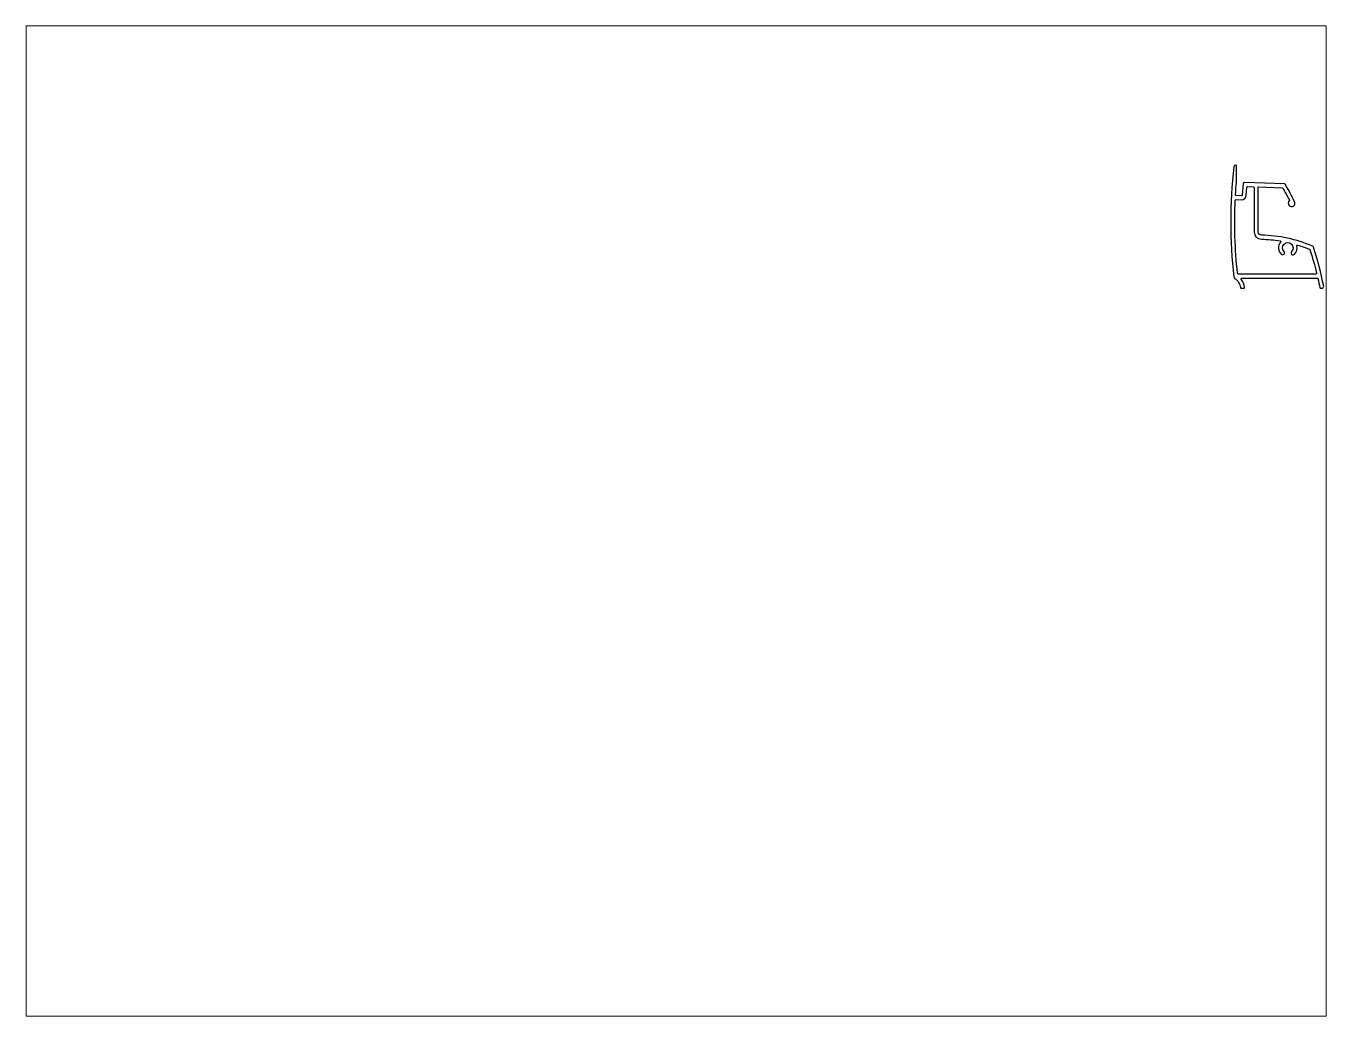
# Paper-space layout 'Layout1' of a CAD drawing. Extents: x 27 to 240, y 20 to 183.
# The model-space entities are those that its viewports show. They can reach past a viewport. Long polylines and large blocks are cut down to what shows.
import ezdxf

# ---------------------------------------------------------------- set-up
doc = ezdxf.new("R2010")
doc.units = 0
doc.header["$LTSCALE"] = 15
doc.layers.get('0').update_dxf_attribs({"linetype": 'CONTINUOUS'})

msp = doc.modelspace()

# ---------------------------------------------------------------- linework, layer by layer
at = {"linetype": 'CONTINUOUS', "flags": 128}
msp.add_lwpolyline([(379.63, 211.59, 0.215002), (379.35, 211.9, 0.097563), (364.24, 215.14, -0.409319), (363.25, 216.14), (363.25, 229.28, -0.424475), (363.46, 229.48), (370.38, 229.24, -0.260469), (370.55, 229.14, -0.010371), (372.5, 225.54, -0.319416), (372.46, 225.31, 1.925104), (374.08, 225.06, 0.014501), (371.34, 230.17, 0.259118), (370.92, 230.42), (359.29, 230.83, 0.404026), (358.77, 230.36), (358.54, 227.04, -0.404026), (358.33, 226.85), (356.73, 226.91, -0.420666), (356.54, 227.12, -0.00658), (356.8, 230.9, 0.020804), (356.81, 230.94), (356.81, 235.72, 0.414214), (356.61, 235.92), (356.55, 235.92, 0.381136), (356.05, 235.47, 0.056743), (356.02, 202.67, 0.230778), (356.26, 202.3, -0.223719), (358.03, 199.59, 0.373967), (358.23, 199.42), (359.04, 199.42, 0.448612), (359.24, 199.64, 0.134827), (358.24, 202.1, -0.621), (358.4, 202.42), (380.79, 202.42, -0.350089), (380.98, 202.26, -0.006943), (381.55, 199.58, 0.357902), (381.75, 199.42), (382.2, 199.42, 0.473496), (382.69, 200.01, 0.029968), (379.63, 211.59)], format="xyb", dxfattribs=at)
msp.add_lwpolyline([(357.31, 203.62, -0.383627), (357.11, 203.8, -0.03784), (356.46, 225.52, -0.411044), (356.66, 225.71), (358.29, 225.65, 0.404026), (359.74, 226.96), (359.91, 229.41, -0.404026), (360.12, 229.6), (361.86, 229.54, -0.404026), (362.05, 229.34), (362.05, 216.14, 0.409319), (364.22, 213.94, -0.035993), (369.77, 213.45, -0.572697), (369.9, 213.12, 0.374872), (370.07, 209.51, 1), (370.93, 210.34, -2.344201), (373.17, 210.34, 1), (374.04, 209.51, 0.248684), (374.74, 211.99, -0.572697), (375, 212.22, -0.024065), (378.51, 210.95, -0.218832), (378.62, 210.83, -0.018335), (380.6, 203.86, -0.486528), (380.41, 203.62)], format="xyb", close=True, dxfattribs=at)

psp = doc.layouts.get("Layout1")

# ---------------------------------------------------------------- viewports
at = {"layer": '0', "color": 0, "linetype": 'BYBLOCK', "ltscale": 0.05}
psp.add_viewport(center=(133.35, 101.6), size=(213.36, 162.56), view_center_point=(190.51, 130.3), view_height=293.8955, dxfattribs=at)

doc.saveas('drawing.dxf')
